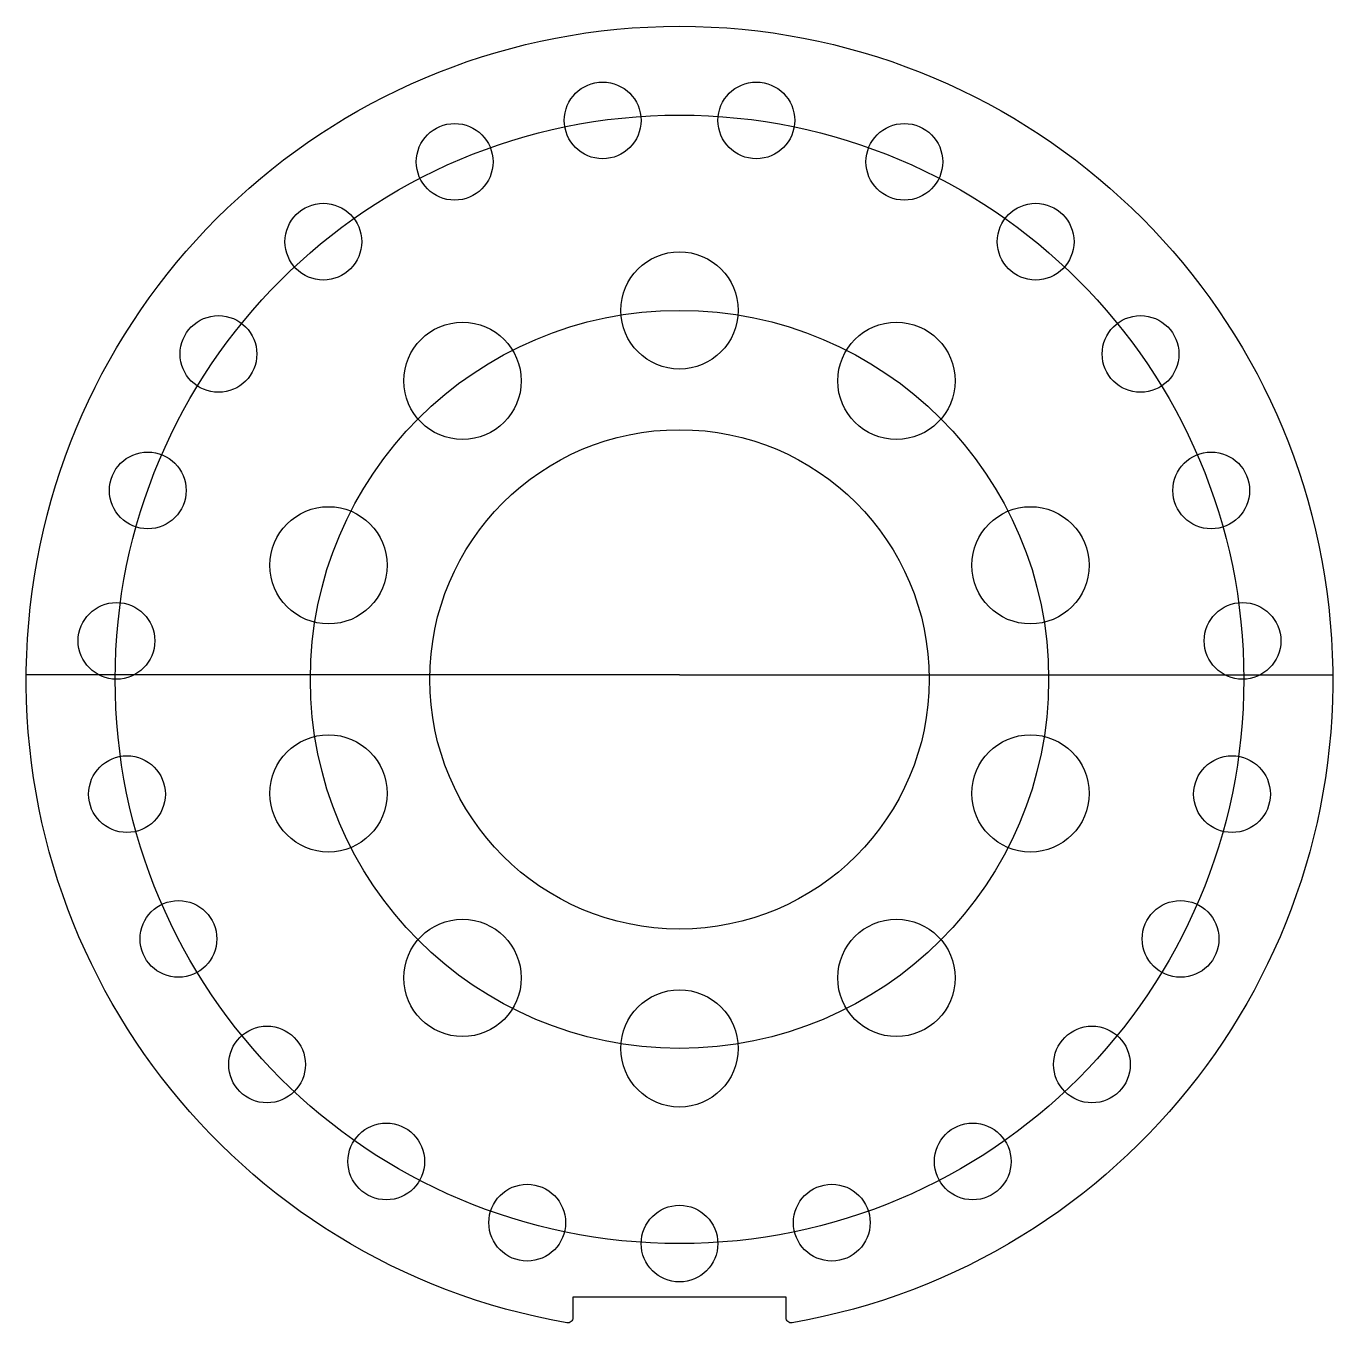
# Model space of a CAD drawing. Header units: millimetres. Extents: x -123 to 123, y -122 to 122.
import ezdxf

# ---------------------------------------------------------------- set-up
doc = ezdxf.new("R2010")
doc.units = ezdxf.units.MM
doc.layers.get('0').update_dxf_attribs({"linetype": 'CONTINUOUS'})

msp = doc.modelspace()

# ---------------------------------------------------------------- linework, layer by layer
for q in [(-122.64, 0), (122.64, 0)]:
    msp.add_line((0, 0), q)
msp.add_lwpolyline([(21.17, -121.68, -0.465997), (20, -120.69), (20, -116.88), (-20, -116.88), (-20, -120.69, -0.465997), (-21.17, -121.68, -11.497626)], format="xyb", close=True)
for centre, radius in [((-14.42, 104.06), 7.2), ((14.42, 104.06), 7.2), ((0, -0.88), 105.93), ((-42.2, 96.28), 7.2), ((42.2, 96.28), 7.2), ((-66.85, 81.29), 7.2), ((66.85, 81.29), 7.2), ((0, 68.39), 11.01), ((-86.54, 60.21), 7.2), ((0, -0.88), 69.28), ((86.54, 60.21), 7.2), ((-40.72, 55.16), 11.01), ((40.72, 55.16), 11.01), ((0, -0.88), 46.87), ((-99.81, 34.59), 7.2), ((99.81, 34.59), 7.2), ((-65.88, 20.53), 11.01), ((65.88, 20.53), 11.01), ((-105.68, 6.35), 7.2), ((105.68, 6.35), 7.2), ((-65.88, -22.29), 11.01), ((65.88, -22.29), 11.01), ((-103.71, -22.43), 7.2), ((103.71, -22.43), 7.2), ((-94.05, -49.61), 7.2), ((94.05, -49.61), 7.2), ((-40.72, -56.93), 11.01), ((40.72, -56.93), 11.01), ((0, -70.16), 11.01), ((-77.42, -73.18), 7.2), ((77.42, -73.18), 7.2), ((-55.04, -91.39), 7.2), ((55.04, -91.39), 7.2), ((-28.58, -102.88), 7.2), ((28.58, -102.88), 7.2), ((0, -106.81), 7.2)]:
    msp.add_circle(centre, radius)

doc.saveas('drawing.dxf')
